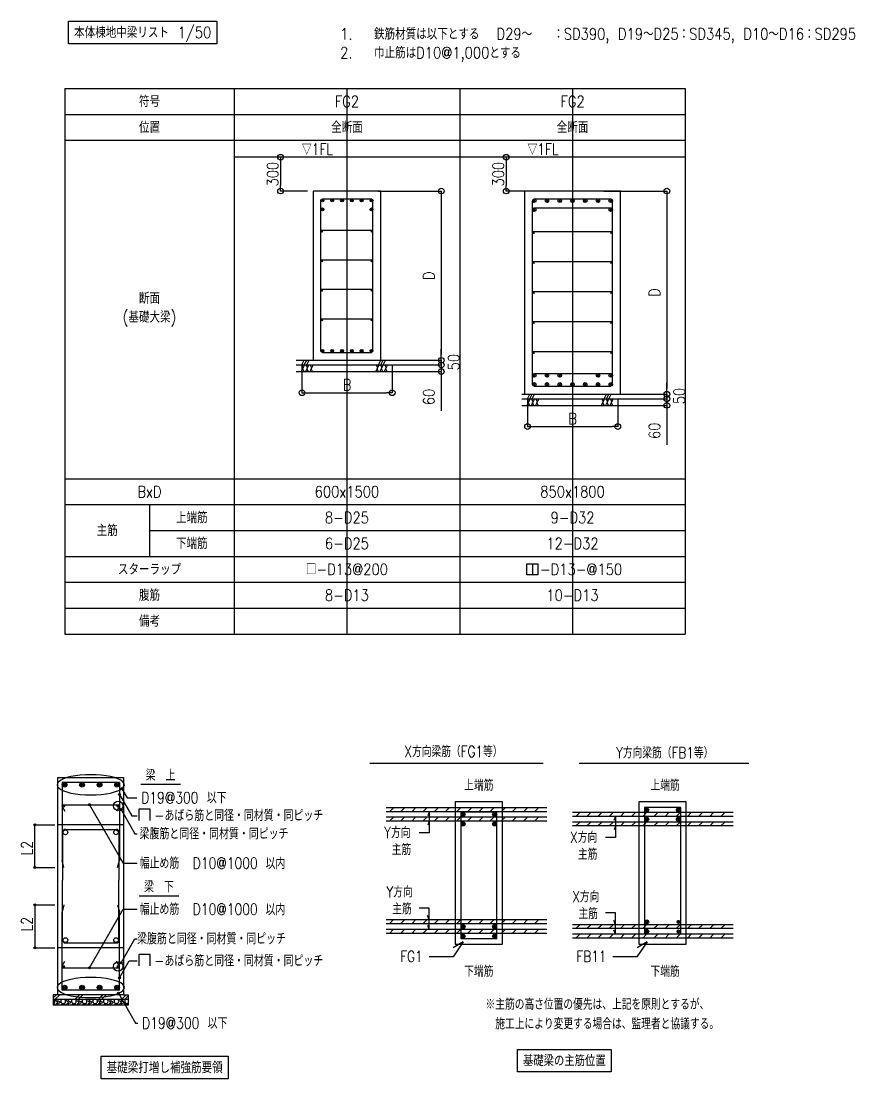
# Model space of a CAD drawing. Extents: x -668440 to 1010955, y -1678500 to 210463.
# Drawn here: x -202384 to -128475, y -299937 to -206196 of the extents above; entities that cross this region are included whole.
import ezdxf
from ezdxf.enums import TextEntityAlignment as Align

# ---------------------------------------------------------------- set-up
doc = ezdxf.new("R2010")
doc.units = 0
doc.header["$MEASUREMENT"] = 0
doc.linetypes.add('CENTER', pattern=[2, 1.25, -0.25, 0.25, -0.25])
doc.layers.get('0').update_dxf_attribs({"color": 3, "linetype": 'CONTINUOUS'})
doc.layers.get('Defpoints').update_dxf_attribs({"color": 251, "linetype": 'CONTINUOUS'})
for name, color, linetype in [('Bフーチング', 6, 'CONTINUOUS'), ('RC大梁', 7, 'CONTINUOUS'), ('RC鉄筋', 4, 'CONTINUOUS'), ('寸法', 3, 'CONTINUOUS'), ('注記', 3, 'CONTINUOUS'), ('通り芯', 3, 'CENTER')]:
    doc.layers.add(name, color=color, linetype=linetype)
doc.styles.add('DRACAD', font='txt', dxfattribs={"width": 0.85, "bigfont": 'extfont2'})
doc.styles.get("Standard").update_dxf_attribs({"font": 'Osaka.ttc'})
doc.styles.add('STYLE01', font='txt', dxfattribs={"width": 0.85, "bigfont": 'extfont2'})
doc.dimstyles.new('ISO-25', dxfattribs={"dimtxt": 2.5, "dimasz": 2.5, "dimexe": 1.25, "dimexo": 0.625, "dimtad": 1, "dimdec": 4, "dimdsep": 46, "dimtxsty": 'Standard', "dimcen": 2.5, "dimadec": 0, "dimazin": 0, "dimtfac": 1, "dimtdec": 4, "dimtmove": 0, "dimatfit": 3, "dimfxl": 1, "dimtolj": 1, "dimtzin": 0, "dimarcsym": 0})

# ---------------------------------------------------------------- blocks, each defined once
blk = doc.blocks.new('_ORIGIN')
at = {"color": 0, "linetype": 'ByBlock', "lineweight": -2}
blk.add_line((0, 0), (-1, 0), dxfattribs=at)
blk.add_circle((0, 0), 0.5, dxfattribs=at)
blk = doc.blocks.new('*D9525')
at = {"layer": 'Defpoints', "color": 0}
for p in [(261843.4, -95874.3), (261891.9, -97374.3), (262453.7, -97374.3)]:
    blk.add_point(p, dxfattribs=at)
at = {"layer": '寸法', "color": 0, "lineweight": -2}
for p, q in [((261893.4, -95874.3), (262455, -95874.3)), ((262453.7, -95924.3), (262453.7, -97324.3)), ((261941.9, -97374.3), (262455, -97374.3))]:
    blk.add_line(p, q, dxfattribs=at)
at = {"layer": '寸法', "color": 0, "linetype": 'ByBlock', "lineweight": -2, "xscale": 50, "yscale": 50, "zscale": 50}
for p, rotation in [((262453.7, -95874.3), 90), ((262453.7, -97374.3), 270)]:
    blk.add_blockref('_ORIGIN', p, dxfattribs=dict(at, rotation=rotation))
at = {"layer": '寸法', "color": 0, "insert": (262343.7, -96624.3), "char_height": 100, "attachment_point": 5, "rotation": 90, "style": 'DRACAD'}
blk.add_mtext('\\A1;D', dxfattribs=at)
blk = doc.blocks.new('*D9526')
at = {"layer": 'Defpoints', "color": 0}
for p in [(261891.9, -97374.3), (261891.9, -97415.9), (262453.7, -97415.9)]:
    blk.add_point(p, dxfattribs=at)
at = {"layer": '寸法', "color": 0, "lineweight": -2}
for p, q in [((262453.7, -97324.3), (262453.7, -97274.3)), ((261941.9, -97374.3), (262455, -97374.3)), ((262453.7, -97374.3), (262453.7, -97415.9)), ((261941.9, -97415.9), (262455, -97415.9)), ((262453.7, -97465.9), (262453.7, -97515.9))]:
    blk.add_line(p, q, dxfattribs=at)
at = {"layer": '寸法', "color": 0, "linetype": 'ByBlock', "lineweight": -2, "xscale": 50, "yscale": 50, "zscale": 50}
for p, rotation in [((262453.7, -97374.3), 270), ((262453.7, -97415.9), 90)]:
    blk.add_blockref('_ORIGIN', p, dxfattribs=dict(at, rotation=rotation))
at = {"layer": '寸法', "color": 0, "insert": (262563.7, -97390.9), "char_height": 100, "attachment_point": 5, "rotation": 90, "style": 'DRACAD'}
blk.add_mtext('\\A1;50', dxfattribs=at)
blk = doc.blocks.new('*D9527')
at = {"layer": 'Defpoints', "color": 0}
for p in [(261891.9, -97415.9), (261891.9, -97473.6), (262453.7, -97473.6)]:
    blk.add_point(p, dxfattribs=at)
at = {"layer": '寸法', "color": 0, "lineweight": -2}
for p, q in [((262453.7, -97365.9), (262453.7, -97315.9)), ((261941.9, -97415.9), (262455, -97415.9)), ((261941.9, -97473.6), (262455, -97473.6)), ((262453.7, -97415.9), (262453.7, -97473.6)), ((262453.7, -97523.6), (262453.7, -97823.2))]:
    blk.add_line(p, q, dxfattribs=at)
at = {"layer": '寸法', "color": 0, "linetype": 'ByBlock', "lineweight": -2, "xscale": 50, "yscale": 50, "zscale": 50}
for p, rotation in [((262453.7, -97415.9), 270), ((262453.7, -97473.6), 90)]:
    blk.add_blockref('_ORIGIN', p, dxfattribs=dict(at, rotation=rotation))
at = {"layer": '寸法', "color": 0, "insert": (262343.7, -97699.4), "char_height": 100, "attachment_point": 5, "rotation": 90, "style": 'DRACAD'}
blk.add_mtext('\\A1;60', dxfattribs=at)
blk = doc.blocks.new('*D9528')
at = {"layer": 'Defpoints', "color": 0}
for p in [(261218.4, -97374.3), (262018.4, -97374.3), (262018.4, -97661.8)]:
    blk.add_point(p, dxfattribs=at)
at = {"layer": '寸法', "color": 0, "lineweight": -2}
for p, q in [((261218.4, -97424.3), (261218.4, -97663)), ((262018.4, -97424.3), (262018.4, -97663)), ((261268.4, -97661.8), (261968.4, -97661.8))]:
    blk.add_line(p, q, dxfattribs=at)
at = {"layer": '寸法', "color": 0, "linetype": 'ByBlock', "lineweight": -2, "xscale": 50, "yscale": 50, "zscale": 50, "rotation": 180}
blk.add_blockref('_ORIGIN', (261218.4, -97661.8), dxfattribs=at)
at = {"layer": '寸法', "color": 0, "linetype": 'ByBlock', "lineweight": -2, "xscale": 50, "yscale": 50, "zscale": 50}
blk.add_blockref('_ORIGIN', (262018.4, -97661.8), dxfattribs=at)
at = {"layer": '寸法', "color": 0, "insert": (261618.4, -97591.8), "char_height": 100, "attachment_point": 5, "style": 'DRACAD'}
blk.add_mtext('\\A1;B', dxfattribs=at)
blk = doc.blocks.new('*D9529')
at = {"layer": 'Defpoints', "color": 0}
for p in [(263843.4, -95874.3), (263891.9, -97674.3), (264453.7, -97674.3)]:
    blk.add_point(p, dxfattribs=at)
at = {"layer": '寸法', "color": 0, "lineweight": -2}
for p, q in [((263893.4, -95874.3), (264455, -95874.3)), ((264453.7, -95924.3), (264453.7, -97624.3)), ((263941.9, -97674.3), (264455, -97674.3))]:
    blk.add_line(p, q, dxfattribs=at)
at = {"layer": '寸法', "color": 0, "linetype": 'ByBlock', "lineweight": -2, "xscale": 50, "yscale": 50, "zscale": 50}
for p, rotation in [((264453.7, -95874.3), 90), ((264453.7, -97674.3), 270)]:
    blk.add_blockref('_ORIGIN', p, dxfattribs=dict(at, rotation=rotation))
at = {"layer": '寸法', "color": 0, "insert": (264343.7, -96774.3), "char_height": 100, "attachment_point": 5, "rotation": 90, "style": 'DRACAD'}
blk.add_mtext('\\A1;D', dxfattribs=at)
blk = doc.blocks.new('*D9530')
at = {"layer": 'Defpoints', "color": 0}
for p in [(263891.9, -97674.3), (263891.9, -97715.9), (264453.7, -97715.9)]:
    blk.add_point(p, dxfattribs=at)
at = {"layer": '寸法', "color": 0, "lineweight": -2}
for p, q in [((264453.7, -97624.3), (264453.7, -97574.3)), ((263941.9, -97674.3), (264455, -97674.3)), ((264453.7, -97674.3), (264453.7, -97715.9)), ((263941.9, -97715.9), (264455, -97715.9)), ((264453.7, -97765.9), (264453.7, -97815.9))]:
    blk.add_line(p, q, dxfattribs=at)
at = {"layer": '寸法', "color": 0, "linetype": 'ByBlock', "lineweight": -2, "xscale": 50, "yscale": 50, "zscale": 50}
for p, rotation in [((264453.7, -97674.3), 270), ((264453.7, -97715.9), 90)]:
    blk.add_blockref('_ORIGIN', p, dxfattribs=dict(at, rotation=rotation))
at = {"layer": '寸法', "color": 0, "insert": (264563.7, -97690.9), "char_height": 100, "attachment_point": 5, "rotation": 90, "style": 'DRACAD'}
blk.add_mtext('\\A1;50', dxfattribs=at)
blk = doc.blocks.new('*D9531')
at = {"layer": 'Defpoints', "color": 0}
for p in [(263891.9, -97715.9), (263891.9, -97773.6), (264453.7, -97773.6)]:
    blk.add_point(p, dxfattribs=at)
at = {"layer": '寸法', "color": 0, "lineweight": -2}
for p, q in [((264453.7, -97665.9), (264453.7, -97615.9)), ((263941.9, -97715.9), (264455, -97715.9)), ((264453.7, -97715.9), (264453.7, -97773.6)), ((263941.9, -97773.6), (264455, -97773.6)), ((264453.7, -97823.6), (264453.7, -98123.2))]:
    blk.add_line(p, q, dxfattribs=at)
at = {"layer": '寸法', "color": 0, "linetype": 'ByBlock', "lineweight": -2, "xscale": 50, "yscale": 50, "zscale": 50}
for p, rotation in [((264453.7, -97715.9), 270), ((264453.7, -97773.6), 90)]:
    blk.add_blockref('_ORIGIN', p, dxfattribs=dict(at, rotation=rotation))
at = {"layer": '寸法', "color": 0, "insert": (264343.7, -97999.4), "char_height": 100, "attachment_point": 5, "rotation": 90, "style": 'DRACAD'}
blk.add_mtext('\\A1;60', dxfattribs=at)
blk = doc.blocks.new('*D9532')
at = {"layer": 'Defpoints', "color": 0}
for p in [(263218.4, -97674.3), (264018.4, -97674.3), (264018.4, -97961.8)]:
    blk.add_point(p, dxfattribs=at)
at = {"layer": '寸法', "color": 0, "lineweight": -2}
for p, q in [((263218.4, -97724.3), (263218.4, -97963)), ((264018.4, -97724.3), (264018.4, -97963)), ((263268.4, -97961.8), (263968.4, -97961.8))]:
    blk.add_line(p, q, dxfattribs=at)
at = {"layer": '寸法', "color": 0, "linetype": 'ByBlock', "lineweight": -2, "xscale": 50, "yscale": 50, "zscale": 50, "rotation": 180}
blk.add_blockref('_ORIGIN', (263218.4, -97961.8), dxfattribs=at)
at = {"layer": '寸法', "color": 0, "linetype": 'ByBlock', "lineweight": -2, "xscale": 50, "yscale": 50, "zscale": 50}
blk.add_blockref('_ORIGIN', (264018.4, -97961.8), dxfattribs=at)
at = {"layer": '寸法', "color": 0, "insert": (263618.4, -97891.8), "char_height": 100, "attachment_point": 5, "style": 'DRACAD'}
blk.add_mtext('\\A1;B', dxfattribs=at)
blk = doc.blocks.new('*D9533')
at = {"layer": 'Defpoints', "color": 0}
for p in [(261217.2, -95574.3), (261029, -95874.3), (261317.2, -95874.3)]:
    blk.add_point(p, dxfattribs=at)
at = {"layer": '寸法', "color": 0, "lineweight": -2}
for p, q in [((261167.2, -95574.3), (261027.7, -95574.3)), ((261029, -95624.3), (261029, -95824.3)), ((261267.2, -95874.3), (261027.7, -95874.3))]:
    blk.add_line(p, q, dxfattribs=at)
at = {"layer": '寸法', "color": 0, "linetype": 'ByBlock', "lineweight": -2, "xscale": 50, "yscale": 50, "zscale": 50}
for p, rotation in [((261029, -95574.3), 90), ((261029, -95874.3), 270)]:
    blk.add_blockref('_ORIGIN', p, dxfattribs=dict(at, rotation=rotation))
at = {"layer": '寸法', "color": 0, "insert": (260959, -95724.3), "char_height": 100, "attachment_point": 5, "rotation": 90, "style": 'DRACAD'}
blk.add_mtext('\\A1;300', dxfattribs=at)
blk = doc.blocks.new('*D9534')
at = {"layer": 'Defpoints', "color": 0}
for p in [(263217.2, -95574.3), (263029, -95874.3), (263317.2, -95874.3)]:
    blk.add_point(p, dxfattribs=at)
at = {"layer": '寸法', "color": 0, "lineweight": -2}
for p, q in [((263167.2, -95574.3), (263027.7, -95574.3)), ((263029, -95624.3), (263029, -95824.3)), ((263267.2, -95874.3), (263027.7, -95874.3))]:
    blk.add_line(p, q, dxfattribs=at)
at = {"layer": '寸法', "color": 0, "linetype": 'ByBlock', "lineweight": -2, "xscale": 50, "yscale": 50, "zscale": 50}
for p, rotation in [((263029, -95574.3), 90), ((263029, -95874.3), 270)]:
    blk.add_blockref('_ORIGIN', p, dxfattribs=dict(at, rotation=rotation))
at = {"layer": '寸法', "color": 0, "insert": (262959, -95724.3), "char_height": 100, "attachment_point": 5, "rotation": 90, "style": 'DRACAD'}
blk.add_mtext('\\A1;300', dxfattribs=at)
blk = doc.blocks.new('基礎梁の主筋位置')
at = {"layer": 'RC鉄筋'}
for points in [[(180862, -374656, 1), (180812, -374656, 1)], [(181262, -374656, 1), (181212, -374656, 1)], [(183189, -374596, 1), (183139, -374596, 1)], [(183189, -374716, 1), (183139, -374716, 1)], [(183589, -374596, 1), (183539, -374596, 1)], [(183589, -374716, 1), (183539, -374716, 1)], [(180862, -374776, 1), (180812, -374776, 1)], [(181262, -374776, 1), (181212, -374776, 1)], [(183189, -376016, 1), (183139, -376016, 1)], [(183589, -376016, 1), (183539, -376016, 1)], [(180862, -376076, 1), (180812, -376076, 1)], [(181262, -376076, 1), (181212, -376076, 1)], [(183189, -376136, 1), (183139, -376136, 1)], [(183589, -376136, 1), (183539, -376136, 1)], [(180862, -376196, 1), (180812, -376196, 1)], [(181262, -376196, 1), (181212, -376196, 1)]]:
    blk.add_hatch(color=256, dxfattribs=at).paths.add_polyline_path(points)
at = {"layer": 'RC大梁'}
for p, q in [((181337, -374496), (180737, -374496)), ((180737, -374496), (180737, -376296)), ((181337, -376296), (181337, -374496)), ((183064, -374496), (183064, -376296)), ((183664, -374496), (183064, -374496)), ((183664, -376296), (183664, -374496)), ((180737, -376296), (181337, -376296)), ((183064, -376296), (183664, -376296))]:
    blk.add_line(p, q, dxfattribs=at)
at = {"layer": 'RC鉄筋'}
for p, q in [((181897, -374571), (179863, -374571)), ((181897, -374621), (179863, -374621)), ((181897, -374691), (179863, -374691)), ((179905, -374621), (179955, -374571)), ((179905, -374741), (179955, -374691)), ((180046, -374621), (180096, -374571)), ((180046, -374741), (180096, -374691)), ((180187, -374621), (180237, -374571)), ((180187, -374741), (180237, -374691)), ((180329, -374621), (180379, -374571)), ((180329, -374741), (180379, -374691)), ((180470, -374621), (180520, -374571)), ((180470, -374741), (180520, -374691)), ((180612, -374621), (180662, -374571)), ((180612, -374741), (180662, -374691)), ((180753, -374621), (180803, -374571)), ((180753, -374741), (180803, -374691)), ((180807, -374626), (180807, -376226)), ((181267, -374626), (180807, -374626)), ((180894, -374621), (180944, -374571)), ((180894, -374741), (180944, -374691)), ((181036, -374621), (181086, -374571)), ((181036, -374741), (181086, -374691)), ((181177, -374621), (181227, -374571)), ((181177, -374741), (181227, -374691)), ((181267, -376226), (181267, -374626)), ((181319, -374621), (181369, -374571)), ((181319, -374741), (181369, -374691)), ((181460, -374621), (181510, -374571)), ((181460, -374741), (181510, -374691)), ((181602, -374621), (181652, -374571)), ((181602, -374741), (181652, -374691)), ((181743, -374621), (181793, -374571)), ((181743, -374741), (181793, -374691)), ((184256, -374631), (182222, -374631)), ((184256, -374681), (182222, -374681)), ((182264, -374681), (182314, -374631)), ((182405, -374681), (182455, -374631)), ((182546, -374681), (182596, -374631)), ((182688, -374681), (182738, -374631)), ((182829, -374681), (182879, -374631)), ((182971, -374681), (183021, -374631)), ((183112, -374681), (183162, -374631)), ((183134, -374566), (183134, -376166)), ((183594, -374566), (183134, -374566)), ((183254, -374681), (183304, -374631)), ((183395, -374681), (183445, -374631)), ((183536, -374681), (183586, -374631)), ((183594, -376166), (183594, -374566)), ((183678, -374681), (183728, -374631)), ((183819, -374681), (183869, -374631)), ((183961, -374681), (184011, -374631)), ((184102, -374681), (184152, -374631)), ((181897, -374741), (179863, -374741)), ((184256, -374751), (182222, -374751)), ((184256, -374801), (182222, -374801)), ((182264, -374801), (182314, -374751)), ((182405, -374801), (182455, -374751)), ((182546, -374801), (182596, -374751)), ((182688, -374801), (182738, -374751)), ((182829, -374801), (182879, -374751)), ((182971, -374801), (183021, -374751)), ((183112, -374801), (183162, -374751)), ((183254, -374801), (183304, -374751)), ((183395, -374801), (183445, -374751)), ((183536, -374801), (183586, -374751)), ((183678, -374801), (183728, -374751)), ((183819, -374801), (183869, -374751)), ((183961, -374801), (184011, -374751)), ((184102, -374801), (184152, -374751)), ((181897, -375991), (179863, -375991)), ((179904, -376041), (179954, -375991)), ((180046, -376041), (180096, -375991)), ((180187, -376041), (180237, -375991)), ((180329, -376041), (180379, -375991)), ((180470, -376041), (180520, -375991)), ((180612, -376041), (180662, -375991)), ((180753, -376041), (180803, -375991)), ((180894, -376041), (180944, -375991)), ((181036, -376041), (181086, -375991)), ((181177, -376041), (181227, -375991)), ((181319, -376041), (181369, -375991)), ((181460, -376041), (181510, -375991)), ((181601, -376041), (181651, -375991)), ((181743, -376041), (181793, -375991)), ((181897, -376041), (179863, -376041)), ((181897, -376111), (179863, -376111)), ((181897, -376161), (179863, -376161)), ((179904, -376161), (179954, -376111)), ((180046, -376161), (180096, -376111)), ((180187, -376161), (180237, -376111)), ((180329, -376161), (180379, -376111)), ((180470, -376161), (180520, -376111)), ((180611, -376161), (180661, -376111)), ((180753, -376161), (180803, -376111)), ((180894, -376161), (180944, -376111)), ((181036, -376161), (181086, -376111)), ((181177, -376161), (181227, -376111)), ((181319, -376161), (181369, -376111)), ((181460, -376161), (181510, -376111)), ((181601, -376161), (181651, -376111)), ((181743, -376161), (181793, -376111)), ((184256, -376051), (182222, -376051)), ((184256, -376101), (182222, -376101)), ((182264, -376101), (182314, -376051)), ((182405, -376101), (182455, -376051)), ((182546, -376101), (182596, -376051)), ((182688, -376101), (182738, -376051)), ((182829, -376101), (182879, -376051)), ((182971, -376101), (183021, -376051)), ((183112, -376101), (183162, -376051)), ((183134, -376166), (183594, -376166)), ((183254, -376101), (183304, -376051)), ((183395, -376101), (183445, -376051)), ((183536, -376101), (183586, -376051)), ((183678, -376101), (183728, -376051)), ((183819, -376101), (183869, -376051)), ((183961, -376101), (184011, -376051)), ((184102, -376101), (184152, -376051)), ((180807, -376226), (181267, -376226)), ((184256, -376171), (182222, -376171)), ((184256, -376221), (182222, -376221)), ((182264, -376221), (182314, -376171)), ((182405, -376221), (182455, -376171)), ((182546, -376221), (182596, -376171)), ((182688, -376221), (182738, -376171)), ((182829, -376221), (182879, -376171)), ((182971, -376221), (183021, -376171)), ((183112, -376221), (183162, -376171)), ((183254, -376221), (183304, -376171)), ((183395, -376221), (183445, -376171)), ((183536, -376221), (183586, -376171)), ((183678, -376221), (183728, -376171)), ((183819, -376221), (183869, -376171)), ((183961, -376221), (184011, -376171)), ((184102, -376221), (184152, -376171))]:
    blk.add_line(p, q, dxfattribs=at)
for centre in [(180837, -374656), (181237, -374656), (183164, -374596), (183164, -374716), (183564, -374596), (183564, -374716), (180837, -374776), (181237, -374776), (183164, -376016), (180837, -376076), (181237, -376076), (183164, -376136), (180837, -376196), (181237, -376196)]:
    blk.add_circle(centre, 25, dxfattribs=at)
at = {"layer": '注記'}
for p, q in [((181852, -374009), (179655, -374009)), ((184455, -374009), (182307, -374009)), ((180408, -374621), (180389, -374672)), ((180408, -374621), (180408, -374888)), ((182767, -374681), (182748, -374732)), ((182767, -374681), (182767, -374948)), ((180408, -374741), (180390, -374789)), ((182767, -374801), (182749, -374849)), ((180408, -374888), (180280, -374888)), ((182767, -374948), (182640, -374948)), ((180407, -375841), (180280, -375841)), ((180407, -376111), (180407, -375841)), ((182767, -375901), (182640, -375901)), ((182767, -376171), (182767, -375901)), ((180407, -375991), (180387, -375936)), ((182767, -376051), (182747, -375996)), ((180407, -376111), (180389, -376060)), ((182767, -376171), (182748, -376120)), ((180840, -376269), (180710, -376457)), ((180840, -376269), (180714, -376345)), ((183167, -376269), (183037, -376457)), ((183167, -376269), (183041, -376345)), ((180710, -376457), (180407, -376457)), ((183037, -376457), (182733, -376457))]:
    blk.add_line(p, q, dxfattribs=at)
at = {"layer": '注記', "style": 'DRACAD', "width": 0.8}
for s, p in [('X方向梁筋（FG1等）', (180716, -373858)), ('Y方向梁筋（FB1等）', (183391, -373874)), ('Y方向', (180005, -374884)), ('X方向', (182365, -374944)), ('主筋', (180056, -375099)), ('主筋', (182415, -375159)), ('Y方向', (180032, -375636)), ('X方向', (182391, -375696)), ('主筋', (180063, -375851)), ('主筋', (182422, -375911))]:
    blk.add_text(s, height=140, dxfattribs=at).set_placement(p, align=Align.MIDDLE_CENTER)
for p in [(181037, -374355), (183396, -374355)]:
    blk.add_text('上端筋', height=140, dxfattribs=at).set_placement(p, align=Align.CENTER)
for s, p in [('FG1', (180325, -376452)), ('FB11', (182652, -376452))]:
    blk.add_text(s, height=140, dxfattribs=at).set_placement(p, align=Align.MIDDLE_RIGHT)
for p in [(181037, -376571), (183396, -376571)]:
    blk.add_text('下端筋', height=140, dxfattribs=at).set_placement(p, align=Align.TOP_CENTER)
for s, p in [('※主筋の高さ位置の優先は、上記を原則とするが、', (181122, -377058)), ('\u3000施工上により変更する場合は、監理者と協議する。', (181122, -377305))]:
    blk.add_text(s, height=140, dxfattribs=at).set_placement(p, align=Align.MIDDLE_LEFT)
at = {"layer": '注記', "insert": (181596, -377702), "char_height": 140, "attachment_point": 1, "style": 'DRACAD', "bg_fill": 16, "box_fill_scale": 1.5, "bg_fill_color": 257, "bg_fill_transparency": 0}
blk.add_mtext('基礎梁の主筋位置', dxfattribs=at)
blk = doc.blocks.new('梁フカシ要領図')
at = {"layer": '寸法'}
for points in [[(68984, -452789, 1), (68949, -452789, 1)], [(68984, -453547, 1), (68949, -453547, 1)]]:
    blk.add_hatch(color=256, dxfattribs=at).paths.add_polyline_path(points)
h = blk.add_hatch(color=256, dxfattribs=at)
edge = h.paths.add_edge_path(flags=0)
edge.add_arc((68967, -454210), 17.5, 0, 360)
h = blk.add_hatch(color=256, dxfattribs=at)
edge = h.paths.add_edge_path(flags=0)
edge.add_arc((68967, -454969), 17.5, 0, 360)
at = {"layer": '注記'}
h = blk.add_hatch(color=256, dxfattribs=at)
edge = h.paths.add_edge_path(flags=0)
edge.add_arc((70507, -452150), 17.5, 0, 360)
for points in [[(70482, -452253, 1), (70447, -452253, 1)], [(69952, -452434, 1), (69917, -452434, 1)], [(70511, -452522, 1), (70476, -452522, 1)]]:
    blk.add_hatch(color=256, dxfattribs=at).paths.add_polyline_path(points)
h = blk.add_hatch(color=256, dxfattribs=at)
edge = h.paths.add_edge_path(flags=0)
edge.add_arc((69934, -455324), 17.5, 0, 360)
h = blk.add_hatch(color=256, dxfattribs=at)
edge = h.paths.add_edge_path(flags=0)
edge.add_arc((70494, -455235), 17.5, 0, 360)
h = blk.add_hatch(color=256, dxfattribs=at)
edge = h.paths.add_edge_path(flags=0)
edge.add_arc((70465, -455504), 17.5, 0, 360)
h = blk.add_hatch(color=256, dxfattribs=at)
edge = h.paths.add_edge_path(flags=0)
edge.add_arc((70447, -455777), 17.5, 0, 360)
at = {"layer": 'Bフーチング'}
for p, q in [((69290, -455802), (69290, -455985)), ((69373, -455802), (69290, -455802)), ((69290, -455860), (69348, -455802)), ((70623, -455885), (69290, -455885)), ((69323, -455885), (69407, -455802)), ((69677, -455885), (69760, -455802)), ((69736, -455885), (69819, -455802)), ((70089, -455885), (70173, -455802)), ((70148, -455885), (70232, -455802)), ((70502, -455885), (70585, -455802)), ((70540, -455802), (70623, -455802)), ((70561, -455885), (70623, -455823)), ((70623, -455802), (70623, -455985)), ((70623, -455985), (69290, -455985))]:
    blk.add_line(p, q, dxfattribs=at)
for centre in [(69387, -455935), (69575, -455935), (69764, -455935), (69953, -455935), (70141, -455935), (70330, -455935), (70518, -455935)]:
    blk.add_circle(centre, 20.8, dxfattribs=at)
for centre, radius, start, end in [((69280, -455918), 41.7, 283.1881, 0), ((69280, -455918), 41.7, 0, 51.5957), ((69356, -455897), 20.8, 145.4383, 0), ((69356, -455897), 20.8, 0, 34.5617), ((69469, -455918), 41.7, 128.4043, 0), ((69469, -455918), 41.7, 0, 51.5957), ((69545, -455897), 20.8, 145.4383, 0), ((69545, -455897), 20.8, 0, 34.5617), ((69658, -455918), 41.7, 128.4043, 0), ((69658, -455918), 41.7, 0, 51.5957), ((69733, -455897), 20.8, 145.4383, 0), ((69733, -455897), 20.8, 0, 34.5617), ((69846, -455918), 41.7, 128.4043, 0), ((69846, -455918), 41.7, 0, 51.5957), ((69922, -455897), 20.8, 145.4383, 0), ((69922, -455897), 20.8, 0, 34.5617), ((70035, -455918), 41.7, 128.4043, 0), ((70035, -455918), 41.7, 0, 51.5957), ((70110, -455897), 20.8, 145.4383, 0), ((70110, -455897), 20.8, 0, 34.5617), ((70223, -455918), 41.7, 128.4043, 0), ((70223, -455918), 41.7, 0, 51.5957), ((70299, -455897), 20.8, 145.4383, 0), ((70299, -455897), 20.8, 0, 34.5617), ((70412, -455918), 41.7, 128.4043, 0), ((70412, -455918), 41.7, 0, 51.5957), ((70487, -455897), 20.8, 145.4383, 0), ((70487, -455897), 20.8, 0, 34.5617), ((70600, -455918), 41.7, 128.4043, 303.6775), ((69280, -456001), 41.7, 22.5598, 76.8119), ((69356, -455980), 20.8, 0, 193.4564), ((69356, -455980), 20.8, 346.5436, 0), ((69469, -456001), 41.7, 22.5598, 157.4402), ((69545, -455980), 20.8, 0, 193.4564), ((69545, -455980), 20.8, 346.5436, 0), ((69658, -456001), 41.7, 22.5598, 157.4402), ((69733, -455980), 20.8, 0, 193.4564), ((69733, -455980), 20.8, 346.5436, 0), ((69846, -456001), 41.7, 22.5598, 157.4402), ((69922, -455980), 20.8, 0, 193.4564), ((69922, -455980), 20.8, 346.5436, 0), ((70035, -456001), 41.7, 22.5598, 157.4402), ((70110, -455980), 20.8, 0, 193.4564), ((70110, -455980), 20.8, 346.5436, 0), ((70223, -456001), 41.7, 22.5598, 157.4402), ((70299, -455980), 20.8, 0, 193.4564), ((70299, -455980), 20.8, 346.5436, 0), ((70412, -456001), 41.7, 22.5598, 157.4402), ((70487, -455980), 20.8, 0, 193.4564), ((70487, -455980), 20.8, 346.5436, 0), ((70600, -456001), 41.7, 56.3225, 157.4402)]:
    blk.add_arc(centre, radius, start, end, dxfattribs=at)
at = {"layer": 'RC大梁'}
for p, q in [((70540, -452789), (69373, -452789)), ((70540, -454969), (69373, -454969))]:
    blk.add_line(p, q, dxfattribs=at)
blk.add_lwpolyline([(69373, -455802), (69373, -453772), (69373, -451955), (70540, -451955), (70540, -453772), (70540, -455802)], close=True, dxfattribs=at)
at = {"layer": 'RC鉄筋'}
for p, q in [((69448, -452039), (69448, -453422)), ((70465, -452039), (69448, -452039)), ((70465, -452039), (70465, -453422)), ((69448, -452434), (70465, -452434)), ((69448, -452465), (69498, -452551)), ((70465, -452465), (70415, -452551)), ((69457, -452922), (69457, -453772)), ((69507, -452872), (70407, -452872)), ((70457, -452922), (70457, -453772)), ((69482, -453547), (69448, -453422)), ((70431, -453547), (70465, -453422)), ((69457, -454835), (69457, -453772)), ((70457, -454835), (70457, -453772)), ((69482, -454210), (69448, -454335)), ((70431, -454210), (70465, -454335)), ((69448, -455719), (69448, -454335)), ((70465, -455719), (70465, -454335)), ((69507, -454885), (70407, -454885)), ((69448, -455292), (69498, -455206)), ((70465, -455292), (70415, -455206)), ((69448, -455324), (70465, -455324)), ((70465, -455719), (69448, -455719))]:
    blk.add_line(p, q, dxfattribs=at)
for centre, radius in [((69493, -452082), 41.7), ((69493, -452082), 41.7), ((69493, -452082), 25), ((69493, -452082), 8.33), ((69803, -452082), 41.7), ((69803, -452082), 41.7), ((69803, -452082), 25), ((69803, -452082), 8.33), ((70113, -452082), 41.7), ((70113, -452082), 41.7), ((70113, -452082), 25), ((70113, -452082), 8.33), ((70423, -452082), 41.7), ((70423, -452082), 41.7), ((70423, -452082), 25), ((70423, -452082), 8.33), ((69469, -452455), 20), ((69469, -452455), 11.2), ((69469, -452455), 2.5), ((70444, -452455), 20), ((70444, -452455), 11.2), ((70444, -452455), 2.5), ((69509, -452924), 41.7), ((70405, -452924), 41.7), ((69509, -454833), 41.7), ((70405, -454833), 41.7), ((69469, -455302), 20), ((69469, -455302), 11.2), ((69469, -455302), 2.5), ((70444, -455302), 20), ((70444, -455302), 11.2), ((70444, -455302), 2.5), ((69493, -455675), 41.7), ((69493, -455675), 41.7), ((69493, -455675), 25), ((69493, -455675), 8.33), ((69803, -455675), 41.7), ((69803, -455675), 41.7), ((69803, -455675), 25), ((69803, -455675), 8.33), ((70113, -455675), 41.7), ((70113, -455675), 41.7), ((70113, -455675), 25), ((70113, -455675), 8.33), ((70423, -455676), 41.7), ((70423, -455676), 41.7), ((70423, -455676), 25), ((70423, -455676), 8.33)]:
    blk.add_circle(centre, radius, dxfattribs=at)
for centre, start, end in [((69507, -452922), 90, 180), ((70407, -452922), 0, 90), ((69507, -454835), 180, 270), ((70407, -454835), 270, 0)]:
    blk.add_arc(centre, 50, start, end, dxfattribs=at)
at = {"layer": '寸法'}
for p, q in [((68967, -453547), (68967, -452789)), ((68967, -452789), (69323, -452789)), ((68967, -453547), (69323, -453547)), ((68967, -454210), (69323, -454210)), ((68967, -454210), (68967, -454969)), ((68967, -454969), (69323, -454969))]:
    blk.add_line(p, q, dxfattribs=at)
for centre in [(68967, -452789), (68967, -453547), (68967, -454210), (68967, -454969)]:
    blk.add_circle(centre, 17.5, dxfattribs=at)
at = {"layer": '注記'}
for p, q in [((70507, -452150), (70601, -452312)), ((70846, -452073), (71546, -452073)), ((70465, -452253), (70683, -452630)), ((70601, -452312), (70775, -452312)), ((69934, -452434), (70533, -453470)), ((70494, -452522), (70740, -452948)), ((71012, -452515), (70812, -452515)), ((70812, -452515), (70812, -452715)), ((71012, -452715), (71012, -452515)), ((70683, -452630), (70777, -452630)), ((70740, -452948), (70779, -452948)), ((70533, -453470), (70777, -453470)), ((70817, -454051), (71517, -454051)), ((69934, -455324), (70533, -454287)), ((70533, -454287), (70777, -454287)), ((70494, -455235), (70740, -454809)), ((70740, -454809), (70779, -454809)), ((70465, -455504), (70640, -455200)), ((70640, -455200), (70781, -455200)), ((71012, -455091), (70812, -455091)), ((70812, -455091), (70812, -455291)), ((71012, -455291), (71012, -455091)), ((70447, -455777), (70753, -456308)), ((70753, -456308), (70789, -456308))]:
    blk.add_line(p, q, dxfattribs=at)
for points in [[(70524, -452137), (70546, -452110), (70554, -452082), (70546, -452054), (70524, -452027), (70489, -452001), (70440, -451977), (70379, -451955), (70308, -451937), (70228, -451923), (70141, -451912), (70050, -451905), (69957, -451903), (69863, -451905), (69772, -451912), (69686, -451923), (69606, -451937), (69535, -451955), (69474, -451977), (69425, -452001), (69389, -452027), (69367, -452054), (69360, -452082), (69367, -452110), (69389, -452137), (69425, -452163), (69474, -452187), (69535, -452209), (69606, -452227), (69686, -452242), (69772, -452252), (69863, -452259), (69957, -452261), (70050, -452259), (70141, -452252), (70228, -452242), (70308, -452227), (70379, -452209), (70440, -452187), (70489, -452163)], [(70554, -455675), (70546, -455647), (70524, -455620), (70489, -455594), (70440, -455570), (70379, -455548), (70308, -455530), (70228, -455516), (70141, -455505), (70050, -455498), (69957, -455496), (69863, -455498), (69772, -455505), (69686, -455516), (69606, -455530), (69535, -455548), (69474, -455570), (69425, -455594), (69389, -455620), (69367, -455647), (69360, -455675), (69367, -455703), (69389, -455730), (69425, -455756), (69474, -455780), (69535, -455802), (69606, -455820), (69686, -455835), (69772, -455845), (69863, -455852), (69957, -455854), (70050, -455852), (70141, -455845), (70228, -455835), (70308, -455820), (70379, -455802), (70440, -455780), (70489, -455756), (70524, -455730), (70546, -455703)]]:
    blk.add_lwpolyline(points, close=True, dxfattribs=at)
for centre, radius in [((70507, -452150), 17.5), ((70444, -452455), 83.3), ((70465, -452253), 17.5), ((69934, -452434), 17.5), ((70494, -452522), 17.5), ((69934, -455324), 17.5), ((70444, -455302), 83.3), ((70494, -455235), 17.5), ((70465, -455504), 17.5), ((70447, -455777), 17.5)]:
    blk.add_circle(centre, radius, dxfattribs=at)
at = {"layer": '寸法', "style": 'DRACAD', "width": 0.8}
for p in [(68923, -453205), (68923, -454552)]:
    blk.add_text('L2', height=200, rotation=90, dxfattribs=at).set_placement(p, align=Align.CENTER)
at = {"layer": '注記', "style": 'DRACAD', "width": 0.8}
for s, p in [('梁\u3000上', (71196, -451911)), ('梁\u3000下', (71167, -453888))]:
    blk.add_text(s, height=200, dxfattribs=at).set_placement(p, align=Align.MIDDLE_CENTER)
for s, p in [('以下', (72015, -452310)), ('D19@300', (70852, -452310)), ('-あばら筋と同径・同材質・同ピッチ', (71086, -452624)), ('梁腹筋と同径・同材質・同ピッチ', (70823, -452948)), ('幅止め筋 ', (70823, -453470)), ('D10@1000', (71765, -453470)), ('以内', (73055, -453477)), ('幅止め筋 ', (70823, -454287)), ('D10@1000', (71765, -454287)), ('以内', (73055, -454293)), ('梁腹筋と同径・同材質・同ピッチ', (70779, -454809)), ('-あばら筋と同径・同材質・同ピッチ', (71086, -455200)), ('D19@300', (70867, -456305)), ('以下', (72029, -456305))]:
    blk.add_text(s, height=200, dxfattribs=at).set_placement(p, align=Align.MIDDLE_LEFT)
at = {"layer": '注記', "insert": (70239, -456994), "char_height": 200, "attachment_point": 1, "style": 'DRACAD', "bg_fill": 16, "box_fill_scale": 1.5, "bg_fill_color": 257, "bg_fill_transparency": 0}
blk.add_mtext('基礎梁打増し補強筋要領', dxfattribs=at)
blk = doc.blocks.new('基礎梁リスト')
at = {"layer": 'Defpoints', "linetype": 'ByBlock', "lineweight": -2}
for p, q in [((261617.1515, -94965.60808), (261617.1515, -99800.27475)), ((263617.1515, -94965.60808), (263617.1515, -99800.27475))]:
    blk.add_line(p, q, dxfattribs=at)
at = {"layer": 'RC大梁', "linetype": 'Continuous'}
for p, q in [((261168.68124, -97374.27475), (262065.62175, -97374.27475)), ((261218.68124, -97415.94141), (261239.51458, -97374.27475)), ((261239.51458, -97415.94141), (261260.34791, -97374.27475)), ((261260.34791, -97415.94141), (261281.18124, -97374.27475)), ((261897.84791, -97415.94141), (261918.68124, -97374.27475)), ((261918.68124, -97415.94141), (261939.51458, -97374.27475)), ((261939.51458, -97415.94141), (261960.34791, -97374.27475)), ((261168.68124, -97415.94141), (262065.62175, -97415.94141)), ((261168.68124, -97473.60372), (262065.62175, -97473.60372)), ((261241.07358, -97415.94141), (261212.24243, -97473.60372)), ((261216.02267, -97416.04325), (261228.52267, -97441.04325)), ((261237.40685, -97473.60372), (261224.90685, -97448.60372)), ((261279.06999, -97415.94141), (261250.23884, -97473.60372)), ((261254.01907, -97416.04325), (261266.51907, -97441.04325)), ((261275.40326, -97473.60372), (261262.90326, -97448.60372)), ((261317.0664, -97415.94141), (261288.23524, -97473.60372)), ((261292.01548, -97416.04325), (261304.51548, -97441.04325)), ((261313.39967, -97473.60372), (261300.89967, -97448.60372)), ((261901.02176, -97415.94141), (261872.19061, -97473.60372)), ((261875.97084, -97416.04325), (261888.47084, -97441.04325)), ((261897.35503, -97473.60372), (261884.85503, -97448.60372)), ((261939.01817, -97415.94141), (261910.18702, -97473.60372)), ((261913.96725, -97416.04325), (261926.46725, -97441.04325)), ((261935.35144, -97473.60372), (261922.85144, -97448.60372)), ((261977.01458, -97415.94141), (261948.18342, -97473.60372)), ((261951.96366, -97416.04325), (261964.46366, -97441.04325)), ((261973.34784, -97473.60372), (261960.84784, -97448.60372)), ((263168.68124, -97674.27475), (264065.62175, -97674.27475)), ((263218.68124, -97715.94141), (263239.51458, -97674.27475)), ((263239.51458, -97715.94141), (263260.34791, -97674.27475)), ((263260.34791, -97715.94141), (263281.18124, -97674.27475)), ((263897.84791, -97715.94141), (263918.68124, -97674.27475)), ((263918.68124, -97715.94141), (263939.51458, -97674.27475)), ((263939.51458, -97715.94141), (263960.34791, -97674.27475)), ((263168.68124, -97715.94141), (264065.62175, -97715.94141)), ((263241.07358, -97715.94141), (263212.24243, -97773.60372)), ((263216.02267, -97716.04325), (263228.52267, -97741.04325)), ((263237.40685, -97773.60372), (263224.90685, -97748.60372)), ((263279.06999, -97715.94141), (263250.23884, -97773.60372)), ((263254.01907, -97716.04325), (263266.51907, -97741.04325)), ((263275.40326, -97773.60372), (263262.90326, -97748.60372)), ((263317.0664, -97715.94141), (263288.23524, -97773.60372)), ((263292.01548, -97716.04325), (263304.51548, -97741.04325)), ((263313.39967, -97773.60372), (263300.89967, -97748.60372)), ((263901.02176, -97715.94141), (263872.19061, -97773.60372)), ((263875.97084, -97716.04325), (263888.47084, -97741.04325)), ((263897.35503, -97773.60372), (263884.85503, -97748.60372)), ((263939.01817, -97715.94141), (263910.18702, -97773.60372)), ((263913.96725, -97716.04325), (263926.46725, -97741.04325)), ((263935.35144, -97773.60372), (263922.85144, -97748.60372)), ((263977.01458, -97715.94141), (263948.18342, -97773.60372)), ((263951.96366, -97716.04325), (263964.46366, -97741.04325)), ((263973.34784, -97773.60372), (263960.84784, -97748.60372)), ((263168.68124, -97773.60372), (264065.62175, -97773.60372))]:
    blk.add_line(p, q, dxfattribs=at)
at = {"layer": 'RC大梁'}
for points in [[(261917.1515, -97374.27475), (261917.1515, -95874.27475), (261317.1515, -95874.27475), (261317.1515, -97374.27475)], [(264042.1515, -97674.27475), (264042.1515, -95874.27475), (263192.1515, -95874.27475), (263192.1515, -97674.27475)]]:
    blk.add_lwpolyline(points, close=True, dxfattribs=at)
at = {"layer": 'RC鉄筋'}
for p, q in [((261387.1515, -97291.77475), (261387.1515, -95956.77475)), ((261390.10556, -95947.22881), (261409.19744, -95966.32069)), ((261390.10556, -95966.32069), (261409.19744, -95947.22881)), ((261399.6515, -95944.27475), (261834.6515, -95944.27475)), ((261477.10556, -95947.22881), (261496.19744, -95966.32069)), ((261477.10556, -95966.32069), (261496.19744, -95947.22881)), ((261564.10556, -95947.22881), (261583.19744, -95966.32069)), ((261564.10556, -95966.32069), (261583.19744, -95947.22881)), ((261651.10556, -95947.22881), (261670.19744, -95966.32069)), ((261651.10556, -95966.32069), (261670.19744, -95947.22881)), ((261738.10556, -95947.22881), (261757.19744, -95966.32069)), ((261738.10556, -95966.32069), (261757.19744, -95947.22881)), ((261825.10556, -95947.22881), (261844.19744, -95966.32069)), ((261825.10556, -95966.32069), (261844.19744, -95947.22881)), ((261847.1515, -97291.77475), (261847.1515, -95956.77475)), ((263262.1515, -97588.27475), (263262.1515, -95960.27475)), ((263266.13068, -95948.25393), (263290.17231, -95972.29556)), ((263266.13068, -95972.29556), (263290.17231, -95948.25393)), ((263278.1515, -95944.27475), (263956.1515, -95944.27475)), ((263379.13068, -95948.25393), (263403.17231, -95972.29556)), ((263379.13068, -95972.29556), (263403.17231, -95948.25393)), ((263492.13068, -95948.25393), (263516.17231, -95972.29556)), ((263492.13068, -95972.29556), (263516.17231, -95948.25393)), ((263605.13068, -95948.25393), (263629.17231, -95972.29556)), ((263605.13068, -95972.29556), (263629.17231, -95948.25393)), ((263718.13068, -95948.25393), (263742.17231, -95972.29556)), ((263718.13068, -95972.29556), (263742.17231, -95948.25393)), ((263831.13068, -95948.25393), (263855.17231, -95972.29556)), ((263831.13068, -95972.29556), (263855.17231, -95948.25393)), ((263944.13068, -95948.25393), (263968.17231, -95972.29556)), ((263944.13068, -95972.29556), (263968.17231, -95948.25393)), ((263972.1515, -97588.27475), (263972.1515, -95960.27475)), ((261390.10556, -96027.22881), (261409.19744, -96046.32069)), ((261390.10556, -96046.32069), (261409.19744, -96027.22881)), ((261825.10556, -96027.22881), (261844.19744, -96046.32069)), ((261825.10556, -96046.32069), (261844.19744, -96027.22881)), ((263266.13068, -96028.25393), (263290.17231, -96052.29556)), ((263266.13068, -96052.29556), (263290.17231, -96028.25393)), ((263278.1515, -96024.27475), (263956.1515, -96024.27475)), ((263944.13068, -96028.25393), (263968.17231, -96052.29556)), ((263944.13068, -96052.29556), (263968.17231, -96028.25393)), ((261387.1515, -96221.27475), (261847.1515, -96221.27475)), ((261390.08043, -96224.20368), (261404.22257, -96238.34581)), ((261390.08043, -96238.34581), (261404.22257, -96224.20368)), ((261830.08043, -96224.20368), (261844.22257, -96238.34581)), ((261830.08043, -96238.34581), (261844.22257, -96224.20368)), ((263262.1515, -96232.27475), (263972.1515, -96232.27475)), ((263265.08043, -96235.20368), (263279.22257, -96249.34581)), ((263265.08043, -96249.34581), (263279.22257, -96235.20368)), ((263955.08043, -96235.20368), (263969.22257, -96249.34581)), ((263955.08043, -96249.34581), (263969.22257, -96235.20368)), ((261387.1515, -96483.27475), (261847.1515, -96483.27475)), ((261390.08043, -96486.20368), (261404.22257, -96500.34581)), ((261390.08043, -96500.34581), (261404.22257, -96486.20368)), ((261830.08043, -96486.20368), (261844.22257, -96500.34581)), ((261830.08043, -96500.34581), (261844.22257, -96486.20368)), ((263262.1515, -96498.27475), (263972.1515, -96498.27475)), ((263265.08043, -96501.20368), (263279.22257, -96515.34581)), ((263265.08043, -96515.34581), (263279.22257, -96501.20368)), ((263955.08043, -96501.20368), (263969.22257, -96515.34581)), ((263955.08043, -96515.34581), (263969.22257, -96501.20368)), ((261387.1515, -96745.27475), (261847.1515, -96745.27475)), ((261390.08043, -96748.20368), (261404.22257, -96762.34581)), ((261390.08043, -96762.34581), (261404.22257, -96748.20368)), ((261830.08043, -96748.20368), (261844.22257, -96762.34581)), ((261830.08043, -96762.34581), (261844.22257, -96748.20368)), ((263262.1515, -96764.27475), (263972.1515, -96764.27475)), ((263265.08043, -96767.20368), (263279.22257, -96781.34581)), ((263265.08043, -96781.34581), (263279.22257, -96767.20368)), ((263955.08043, -96767.20368), (263969.22257, -96781.34581)), ((263955.08043, -96781.34581), (263969.22257, -96767.20368)), ((261387.1515, -97007.27475), (261847.1515, -97007.27475)), ((261390.08043, -97010.20368), (261404.22257, -97024.34581)), ((261390.08043, -97024.34581), (261404.22257, -97010.20368)), ((261830.08043, -97010.20368), (261844.22257, -97024.34581)), ((261830.08043, -97024.34581), (261844.22257, -97010.20368)), ((263262.1515, -97030.27475), (263972.1515, -97030.27475)), ((263265.08043, -97033.20368), (263279.22257, -97047.34581)), ((263265.08043, -97047.34581), (263279.22257, -97033.20368)), ((263955.08043, -97033.20368), (263969.22257, -97047.34581)), ((263955.08043, -97047.34581), (263969.22257, -97033.20368)), ((261390.10556, -97282.22881), (261409.19744, -97301.32069)), ((261390.10556, -97301.32069), (261409.19744, -97282.22881)), ((261477.10556, -97282.22881), (261496.19744, -97301.32069)), ((261477.10556, -97301.32069), (261496.19744, -97282.22881)), ((261564.10556, -97282.22881), (261583.19744, -97301.32069)), ((261564.10556, -97301.32069), (261583.19744, -97282.22881)), ((261651.10556, -97282.22881), (261670.19744, -97301.32069)), ((261651.10556, -97301.32069), (261670.19744, -97282.22881)), ((261738.10556, -97282.22881), (261757.19744, -97301.32069)), ((261738.10556, -97301.32069), (261757.19744, -97282.22881)), ((261825.10556, -97282.22881), (261844.19744, -97301.32069)), ((261825.10556, -97301.32069), (261844.19744, -97282.22881)), ((263262.1515, -97296.27475), (263972.1515, -97296.27475)), ((263265.08043, -97299.20368), (263279.22257, -97313.34581)), ((263265.08043, -97313.34581), (263279.22257, -97299.20368)), ((263955.08043, -97299.20368), (263969.22257, -97313.34581)), ((263955.08043, -97313.34581), (263969.22257, -97299.20368)), ((261399.6515, -97304.27475), (261834.6515, -97304.27475)), ((263266.13068, -97496.25393), (263290.17231, -97520.29556)), ((263266.13068, -97520.29556), (263290.17231, -97496.25393)), ((263266.13068, -97576.25393), (263290.17231, -97600.29556)), ((263266.13068, -97600.29556), (263290.17231, -97576.25393)), ((263278.1515, -97492.27475), (263956.1515, -97492.27475)), ((263379.13068, -97496.25393), (263403.17231, -97520.29556)), ((263379.13068, -97520.29556), (263403.17231, -97496.25393)), ((263379.13068, -97576.25393), (263403.17231, -97600.29556)), ((263379.13068, -97600.29556), (263403.17231, -97576.25393)), ((263492.13068, -97496.25393), (263516.17231, -97520.29556)), ((263492.13068, -97520.29556), (263516.17231, -97496.25393)), ((263492.13068, -97576.25393), (263516.17231, -97600.29556)), ((263492.13068, -97600.29556), (263516.17231, -97576.25393)), ((263605.13068, -97576.25393), (263629.17231, -97600.29556)), ((263605.13068, -97600.29556), (263629.17231, -97576.25393)), ((263718.13068, -97576.25393), (263742.17231, -97600.29556)), ((263718.13068, -97600.29556), (263742.17231, -97576.25393)), ((263831.13068, -97496.25393), (263855.17231, -97520.29556)), ((263831.13068, -97520.29556), (263855.17231, -97496.25393)), ((263831.13068, -97576.25393), (263855.17231, -97600.29556)), ((263831.13068, -97600.29556), (263855.17231, -97576.25393)), ((263944.13068, -97496.25393), (263968.17231, -97520.29556)), ((263944.13068, -97520.29556), (263968.17231, -97496.25393)), ((263944.13068, -97576.25393), (263968.17231, -97600.29556)), ((263944.13068, -97600.29556), (263968.17231, -97576.25393)), ((263278.1515, -97604.27475), (263956.1515, -97604.27475))]:
    blk.add_line(p, q, dxfattribs=at)
for centre, radius in [((261399.6515, -95956.77475), 12.5), ((261486.6515, -95956.77475), 12.5), ((261573.6515, -95956.77475), 12.5), ((261660.6515, -95956.77475), 12.5), ((261747.6515, -95956.77475), 12.5), ((261834.6515, -95956.77475), 12.5), ((263278.1515, -95960.27475), 16), ((263391.1515, -95960.27475), 16), ((263504.1515, -95960.27475), 16), ((263617.1515, -95960.27475), 16), ((263730.1515, -95960.27475), 16), ((263843.1515, -95960.27475), 16), ((263956.1515, -95960.27475), 16), ((261399.6515, -96036.77475), 12.5), ((261834.6515, -96036.77475), 12.5), ((263278.1515, -96040.27475), 16), ((263956.1515, -96040.27475), 16), ((261399.6515, -97291.77475), 12.5), ((261486.6515, -97291.77475), 12.5), ((261573.6515, -97291.77475), 12.5), ((261660.6515, -97291.77475), 12.5), ((261747.6515, -97291.77475), 12.5), ((261834.6515, -97291.77475), 12.5), ((263278.1515, -97508.27475), 16), ((263278.1515, -97588.27475), 16), ((263391.1515, -97508.27475), 16), ((263391.1515, -97588.27475), 16), ((263504.1515, -97508.27475), 16), ((263504.1515, -97588.27475), 16), ((263617.1515, -97588.27475), 16), ((263730.1515, -97588.27475), 16), ((263843.1515, -97508.27475), 16), ((263843.1515, -97588.27475), 16), ((263956.1515, -97508.27475), 16), ((263956.1515, -97588.27475), 16)]:
    blk.add_circle(centre, radius, dxfattribs=at)
at = {"layer": '注記', "linetype": 'ByBlock', "lineweight": -2}
for p, q in [((259117.1515, -94965.60808), (264617.1515, -94965.60808)), ((259117.1515, -94965.60808), (259117.1515, -99112.27475)), ((260617.1515, -94965.60808), (260617.1515, -99800.27475)), ((264617.1515, -94965.60808), (264617.1515, -99800.27475)), ((259117.1515, -95194.94141), (264617.1515, -95194.94141)), ((259117.1515, -95424.27475), (264617.1515, -95424.27475)), ((259117.1515, -98424.27475), (264617.1515, -98424.27475)), ((259117.1515, -98653.60808), (264617.1515, -98653.60808)), ((259867.1515, -98653.60808), (259867.1515, -99112.27475)), ((259867.1515, -98882.94141), (264617.1515, -98882.94141)), ((259117.1515, -99112.27475), (264617.1515, -99112.27475)), ((259117.1515, -99112.27475), (259117.1515, -99800.27475)), ((259117.1515, -99341.60808), (264617.1515, -99341.60808)), ((259117.1515, -99570.94141), (264617.1515, -99570.94141)), ((259117.1515, -99800.27475), (264617.1515, -99800.27475))]:
    blk.add_line(p, q, dxfattribs=at)
at = {"layer": '注記'}
for p, q in [((262617.1515, -94965.60808), (262617.1515, -99800.27475)), ((263261.01802, -99177.00647), (263261.01802, -99277.00647))]:
    blk.add_line(p, q, dxfattribs=at)
blk.add_lwpolyline([(263211.01802, -99177.00647), (263311.01802, -99177.00647), (263311.01802, -99277.00647), (263211.01802, -99277.00647)], close=True, dxfattribs=at)
at = {"layer": '通り芯'}
blk.add_line((264617.1515, -95574.27475), (260617.1515, -95574.27475), dxfattribs=at)
at = {"layer": '注記', "style": 'STYLE01', "width": 0.8}
for p in [(261217.1515, -95554.27475), (263217.1515, -95554.27475)]:
    blk.add_text('▽1FL', height=100, dxfattribs=at).set_placement(p)
at = {"layer": '注記', "ltscale": 100, "insert": (259198.38337, -94551.85577), "char_height": 100, "attachment_point": 7, "style": 'DRACAD', "bg_fill": 16, "box_fill_scale": 1.5, "bg_fill_color": 257, "bg_fill_transparency": 0}
blk.add_mtext('本体棟地中梁リスト 1/50', dxfattribs=at)
at = {"layer": '注記', "ltscale": 100, "insert": (261457.1515, -94431.83292), "char_height": 100, "attachment_point": 1, "style": 'DRACAD'}
blk.add_mtext('\\pxi-3,l4t4;1.^I鉄筋材質は以下とする  D29～\u3000\u3000：SD390, D19～D25：SD345, D10～D16：SD295\\P2.^I巾止筋はD10@1,000とする ', dxfattribs=at)
at = {"layer": '注記', "char_height": 100, "attachment_point": 5, "style": 'DRACAD'}
for s, insert, width in [('符号', (259867.1515, -95080.27475), 1460), ('FG2', (261617.1515, -95080.27475), 1960), ('FG2', (263617.1515, -95080.27475), 1960), ('位置', (259867.1515, -95309.60808), 1460), ('全断面', (261617.1515, -95309.60808), 1960), ('全断面', (263617.1515, -95309.60808), 1960), ('断面\\P(基礎大梁)', (259867.1515, -96924.27475), 1460), ('BxD', (259867.1515, -98538.94141), 1460), ('600x1500', (261617.1515, -98538.94141), 1960), ('850x1800', (263617.1515, -98538.94141), 1960), ('上端筋', (260242.1515, -98768.27475), 710), ('8-D25', (261617.1515, -98768.27475), 1960), ('9-D32', (263617.1515, -98768.27475), 1960), ('主筋', (259492.1515, -98882.94141), 710), ('下端筋', (260242.1515, -98997.60808), 710), ('6-D25', (261617.1515, -98997.60808), 1960), ('12-D32', (263617.1515, -98997.60808), 1960), ('スターラップ', (259867.1515, -99226.94141), 1460), ('□-D13@200', (261617.1515, -99226.94141), 1960), ('  -D13-@150', (263617.1515, -99226.94141), 1960), ('腹筋', (259867.1515, -99456.27475), 1460), ('8-D13', (261617.1515, -99456.27475), 1960), ('10-D13', (263617.1515, -99456.27475), 1960), ('備考', (259867.1515, -99685.60808), 1460)]:
    blk.add_mtext(s, dxfattribs=dict(at, insert=insert, width=width))
at = {"layer": '寸法'}
for base, p1, p2, picture, middle in [((261028.98048, -95874.27475), (261217.1515, -95574.27475), (261317.1515, -95874.27475), '*D9533', (260958.98048, -95724.27475)), ((263028.98048, -95874.27475), (263217.1515, -95574.27475), (263317.1515, -95874.27475), '*D9534', (262958.98048, -95724.27475))]:
    dim = blk.add_linear_dim(base=base, p1=p1, p2=p2, angle=270, dimstyle='ISO-25', override={"dimtxt": 100, "dimasz": 50, "dimexo": 50, "dimgap": 20, "dimtad": 1, "dimjust": 0, "dimtxsty": 'DRACAD', "dimblk1": 'ORIGIN', "dimblk2": 'ORIGIN', "dimsah": 1, "dimtmove": 0}, dxfattribs=at)
    dim.commit()
    dim.dimension.update_dxf_attribs({"geometry": picture, "text_midpoint": middle})
for base, p1, p2, picture, middle in [((262453.71817, -97374.27475), (261843.4015, -95874.27475), (261891.87175, -97374.27475), '*D9525', (262343.71817, -96624.27475)), ((264453.71817, -97674.27475), (263843.4015, -95874.27475), (263891.87175, -97674.27475), '*D9529', (264343.71817, -96774.27475))]:
    dim = blk.add_linear_dim(base=base, p1=p1, p2=p2, angle=90, text='D', dimstyle='ISO-25', override={"dimtxt": 100, "dimasz": 50, "dimexo": 50, "dimgap": 60, "dimtxsty": 'DRACAD', "dimblk1": 'ORIGIN', "dimblk2": 'ORIGIN', "dimsah": 1}, dxfattribs=at)
    dim.commit()
    dim.dimension.update_dxf_attribs({"geometry": picture, "text_midpoint": middle})
for base, p1, p2, text, override, picture, middle in [((262453.71817, -97415.94141), (261891.87175, -97374.27475), (261891.87175, -97415.94141), '50', {"dimtxt": 100, "dimasz": 50, "dimexo": 50, "dimgap": 60, "dimtad": 2, "dimtxsty": 'DRACAD', "dimblk1": 'ORIGIN', "dimblk2": 'ORIGIN', "dimsah": 1}, '*D9526', (262453.71817, -97390.94141)), ((262453.71817, -97473.60372), (261891.87175, -97415.94141), (261891.87175, -97473.60372), '60', {"dimtxt": 100, "dimasz": 50, "dimexo": 50, "dimgap": 60, "dimtxsty": 'DRACAD', "dimblk1": 'ORIGIN', "dimblk2": 'ORIGIN', "dimsah": 1}, '*D9527', (262453.71817, -97699.4197)), ((264453.71817, -97715.94141), (263891.87175, -97674.27475), (263891.87175, -97715.94141), '50', {"dimtxt": 100, "dimasz": 50, "dimexo": 50, "dimgap": 60, "dimtad": 2, "dimtxsty": 'DRACAD', "dimblk1": 'ORIGIN', "dimblk2": 'ORIGIN', "dimsah": 1}, '*D9530', (264453.71817, -97690.94141)), ((264453.71817, -97773.60372), (263891.87175, -97715.94141), (263891.87175, -97773.60372), '60', {"dimtxt": 100, "dimasz": 50, "dimexo": 50, "dimgap": 60, "dimtxsty": 'DRACAD', "dimblk1": 'ORIGIN', "dimblk2": 'ORIGIN', "dimsah": 1}, '*D9531', (264453.71817, -97999.4197))]:
    dim = blk.add_linear_dim(base=base, p1=p1, p2=p2, angle=90, text=text, dimstyle='ISO-25', override=override, dxfattribs=at)
    dim.commit()
    dim.dimension.update_dxf_attribs({"geometry": picture, "text_midpoint": middle, "dimtype": 128})
for base, p1, p2, picture, middle in [((262018.4015, -97661.77475), (261218.4015, -97374.27475), (262018.4015, -97374.27475), '*D9528', (261618.4015, -97591.77475)), ((264018.4015, -97961.77475), (263218.4015, -97674.27475), (264018.4015, -97674.27475), '*D9532', (263618.4015, -97891.77475))]:
    dim = blk.add_linear_dim(base=base, p1=p1, p2=p2, text='B', dimstyle='ISO-25', override={"dimtxt": 100, "dimasz": 50, "dimexo": 50, "dimgap": 20, "dimtxsty": 'DRACAD', "dimblk1": 'ORIGIN', "dimblk2": 'ORIGIN', "dimsah": 1}, dxfattribs=at)
    dim.commit()
    dim.dimension.update_dxf_attribs({"geometry": picture, "text_midpoint": middle})

msp = doc.modelspace()

# ---------------------------------------------------------------- block references
for name, p, xscale, yscale, zscale in [('基礎梁リスト', (-2789675.04695, 737489.40206), 10, 10, 10), ('基礎梁の主筋位置', (-1429068.10528, 2346082.05549), 7, 7, 7), ('梁フカシ要領図', (-545997.69449, 1986531.20719), 5, 5, 5)]:
    msp.add_blockref(name, p, dxfattribs=dict(xscale=xscale, yscale=yscale, zscale=zscale))

doc.saveas('drawing.dxf')
